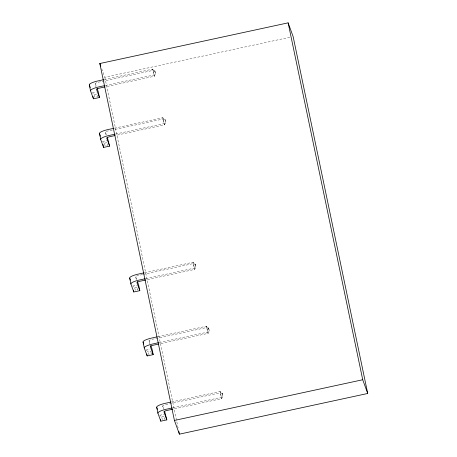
<?xml version="1.0" encoding="UTF-8"?>
<svg xmlns="http://www.w3.org/2000/svg" width="457" height="457" viewBox="0 0 457 457"><rect width="100%" height="100%" fill="white"/><g stroke="black" fill="none" stroke-linecap="round" stroke-linejoin="round"><path stroke-width="0.34" stroke-dasharray="2.29 1.71" d="M104.236 79.569L152.604 69.116L154.837 70.812L155.546 73.817L154.295 76.262L105.487 86.807M114.399 128.177L162.766 117.729L165 119.42L165.708 122.425L164.457 124.875L115.644 135.421M144.612 272.726L192.98 262.278L195.402 264.506L195.922 266.979L194.665 269.424L146.554 279.821M157.979 336.689L206.347 326.241L208.581 327.937L209.289 330.942L208.032 333.387L159.225 343.932M171.615 401.932L219.983 391.483L222.216 393.174L222.925 396.179L221.668 398.63L172.86 409.169M154.837 70.812L155.357 73.286L153.838 75.005L105.47 85.453M165 119.42L165.514 121.899L163.994 123.613L115.627 134.061M195.208 263.975L195.727 266.448L194.208 268.162L145.84 278.616M208.581 327.937L209.095 330.411L207.575 332.125L159.207 342.573M222.216 393.174L222.73 395.648L221.211 397.367L172.843 407.815M101.728 68.756L104.819 77.25L290.332 37.171M92.205 92.925L96.216 92.063M94.359 94.565L97.01 93.993L97.547 96.581L94.902 97.152L94.359 94.565L92.742 93.337M112.325 129.988L108.28 130.868A3.605 0.777 -11.8 0 0 105.476 132.159L106.167 135.552M115.113 129.382L163.223 118.991L165.188 119.951M102.362 141.539L107.041 140.528M104.522 143.178L107.166 142.607L107.709 145.195L105.064 145.766L104.522 143.178L102.905 141.95M142.533 274.537L138.494 275.422A3.605 0.777 -11.8 0 0 135.689 276.714L136.38 280.107M143.23 274.389L193.437 263.54L195.402 264.506M132.576 286.088L137.254 285.077M134.735 287.727L137.38 287.156L137.923 289.744L135.272 290.315L134.735 287.727L133.113 286.499M145.943 350.051L149.953 349.182M146.486 350.462L148.102 351.69L150.747 351.119M159.579 415.293L164.257 414.282M161.738 416.927L164.383 416.356L164.926 418.943L162.281 419.515L161.738 416.927L160.121 415.699M155.032 71.343L153.066 70.378L98.118 82.26A3.605 0.777 -11.8 0 0 95.319 83.551L96.01 86.944M208.769 328.463L206.804 327.503L151.861 339.38A3.605 0.777 -11.8 0 0 149.056 340.671L149.747 344.07M222.405 393.706L220.44 392.746L165.497 404.622A3.605 0.777 -11.8 0 0 162.692 405.913L163.383 409.306M155.357 73.286L155.546 73.817M165.514 121.899L165.708 122.425M195.727 266.448L195.922 266.979M209.095 330.411L209.289 330.942M222.73 395.648L222.925 396.179M95.324 83.677L96.53 86.99M105.481 132.284L106.447 134.935M135.695 276.839L136.66 279.49M149.062 340.796L150.273 344.11M162.698 406.039L163.663 408.689M104.819 77.25L178.39 429.26M150.884 351.764L151.29 353.707L148.645 354.278L148.102 351.69M153.066 70.378L152.604 69.116L154.295 76.262L153.066 70.378M163.223 118.991L162.766 117.729L164.457 124.875L163.223 118.991M193.437 263.54L192.98 262.278L194.665 269.424L193.437 263.54M206.804 327.503L206.347 326.241L208.032 333.387L206.804 327.503M220.44 392.746L219.983 391.483L221.668 398.63L220.44 392.746"/><path stroke-width="0.69" d="M99.826 63.529L288.133 22.85L293.126 36.566L367.719 393.471L179.412 434.15L174.42 420.434L99.826 63.529L100.774 66.145M103.545 79.718L96.878 81.175A9.78 2.114 -11.8 0 0 89.281 84.676L90.526 90.817L93.434 98.815L99.449 97.512L98.221 91.629L97.015 88.315M104.779 85.602L98.106 87.059A9.78 2.114 -11.8 0 0 90.509 90.56L90.526 90.817M104.784 86.961L99.352 88.144A3.605 0.777 -11.8 0 0 96.547 89.435L99.449 97.512M113.707 128.326L107.035 129.782A9.78 2.114 -11.8 0 0 99.443 133.284L100.683 139.431L103.59 147.422L109.606 146.126L107.412 137.586M114.936 134.209L108.269 135.666A9.78 2.114 -11.8 0 0 100.671 139.174L100.683 139.431M114.947 135.569L109.509 136.752A3.605 0.777 -11.8 0 0 106.71 138.043L109.606 146.126M143.921 272.88L137.249 274.337A9.78 2.114 -11.8 0 0 129.651 277.839L130.896 283.98L133.804 291.972L139.819 290.675L138.591 284.791L137.386 281.478M145.149 278.764L138.477 280.221A9.78 2.114 -11.8 0 0 130.885 283.723L130.896 283.98M145.857 279.97L139.722 281.306A3.605 0.777 -11.8 0 0 136.917 282.597L139.819 290.675M157.288 336.838L150.616 338.294A9.78 2.114 -11.8 0 0 143.024 341.802L144.263 347.943L147.171 355.934L153.186 354.638L151.958 348.754L150.753 345.435M158.516 342.721L151.85 344.184A9.78 2.114 -11.8 0 0 144.252 347.686L144.263 347.943M158.528 344.081L153.089 345.264A3.605 0.777 -11.8 0 0 150.29 346.555L153.186 354.638M170.924 402.08L164.252 403.537A9.78 2.114 -11.8 0 0 156.66 407.038L157.899 413.179L160.807 421.177L166.822 419.874L164.629 411.34M172.152 407.964L165.485 409.421A9.78 2.114 -11.8 0 0 157.888 412.922L157.899 413.179M172.86 409.169L166.725 410.506A3.605 0.777 -11.8 0 0 163.926 411.797L166.822 419.874M174.42 420.434L362.727 379.75L367.719 393.471M89.292 84.933L90.263 87.595M99.455 133.541L100.426 136.209M129.668 278.096L130.394 280.095M143.035 342.059L143.761 344.052M156.671 407.296L157.397 409.295M288.133 22.85L362.727 379.75M178.83 431.357L179.412 434.15M92.925 96.393L93.434 98.815M102.962 144.395L103.59 147.422M133.427 290.161L133.804 291.972M146.794 354.118L147.171 355.934M160.43 419.36L160.807 421.177"/></g></svg>
